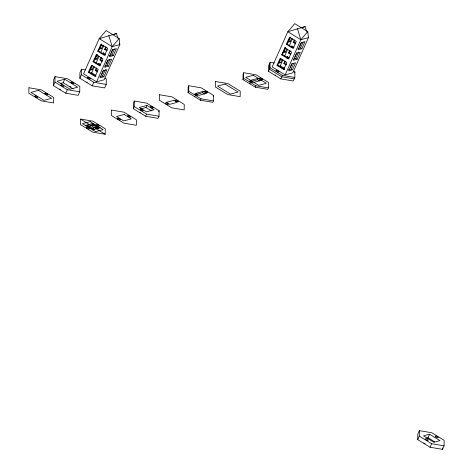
<?xml version="1.0" encoding="UTF-8"?>
<svg xmlns="http://www.w3.org/2000/svg" width="473" height="473" viewBox="0 0 473 473"><rect width="100%" height="100%" fill="white"/><g stroke="black" fill="none" stroke-linecap="round" stroke-linejoin="round"><path stroke-width="0.71" d="M53.39 85.637L53.473 80.15L55.039 76.632L67.479 78.731L79.831 86.323L79.748 91.809L78.181 95.333L65.747 93.228L53.39 85.637L54.957 82.119L55.039 76.632M105.053 78.151L106.289 78.908L106.206 84.401L104.639 87.919L92.2 85.82L79.848 78.228L79.931 72.736L81.498 69.218L85.643 69.915M80.487 119.066L80.41 124.559L92.761 132.15L105.195 134.249L105.278 128.757L92.927 121.171L80.487 119.066L105.195 134.249M79.848 78.228L81.415 74.704L81.498 69.218M133.309 108.66L133.392 103.167L134.332 101.056L146.766 103.155L159.123 110.747L159.04 116.24L158.1 118.351L145.66 116.246L133.309 108.66L134.249 106.543L134.332 101.056M188.065 92.631L188.148 87.144L188.774 85.737L201.208 87.836L213.565 95.428L213.483 100.915L212.856 102.322L200.416 100.223L188.065 92.631L188.692 91.224L188.774 85.737M242.962 79.618L243.045 74.131L243.672 72.724L256.106 74.823L268.463 82.414L268.38 87.907L267.753 89.314L255.314 87.209L242.962 79.618L243.589 78.211L243.672 72.724M293.674 71.222L294.91 71.985L294.827 77.471L293.26 80.989L280.82 78.89L268.469 71.299L268.552 65.806L270.118 62.288L274.263 62.992M269.492 63.695L269.409 69.188L281.76 76.78L294.2 78.879M268.469 71.299L270.036 67.781L270.118 62.288M417.724 439.659L417.801 434.167L419.368 430.649L431.808 432.748L444.159 440.339L444.076 445.832L442.509 449.35L430.075 447.251L417.724 439.659L419.291 436.136L419.368 430.649M442.509 449.35L442.533 447.978M60.367 83.467L63.134 82.716L64.7 79.198L77.702 87.186L70.093 89.243L57.091 81.255L64.7 79.198M65.747 93.228L67.314 89.71L79.748 91.809M117.937 38.372L116.459 33.542L99.218 38.644L83.544 73.841L96.551 81.835L104.161 79.771L119.829 44.58L119.161 38.567L106.153 30.579L99.218 38.644L112.219 46.638L119.829 44.58L119.409 43.197M88.362 72.322L91.496 65.28L98.272 69.442L95.138 76.484L88.362 72.322L89.125 72.115L95.901 76.277M93.063 61.762L96.196 54.72L102.972 58.883L99.838 65.924L93.063 61.762L93.825 61.555L99.986 65.339M97.763 51.202L100.897 44.166L107.673 48.329L104.539 55.365L97.763 51.202L98.526 50.995L105.302 55.158M89.125 72.115L91.975 65.717M93.825 61.555L96.959 54.519M98.526 50.995L101.66 43.959M92.241 65.581L90.816 68.78L92.117 69.578L93.542 66.38M97.231 54.377L95.522 58.22L96.823 59.019L98.242 55.82M101.648 44.462L100.223 47.661L101.524 48.459L102.948 45.26M90.343 73.155L91.691 72.789L94.352 66.811M96.125 62.826L99.088 56.186M100.566 52.864L103.818 45.562M97.574 71.92L95.209 70.465L96.35 67.905M97.775 64.706L98.343 63.429L99.105 63.222L98.538 64.499M102.274 61.36L99.909 59.911L101.051 57.351M106.975 50.8L104.616 49.352L105.751 46.792M95.209 70.465L95.972 70.264L96.829 68.343M99.909 59.911L100.672 59.704L101.529 57.783M103.238 53.946L103.806 52.663M104.616 49.352L105.373 49.145L106.23 47.223M92.2 85.82L93.772 82.296L106.206 84.401M96.551 81.835L112.219 46.638L119.161 38.567M101.713 74.462L103.705 69.98M106.413 63.902L108.122 60.065M111.114 53.343L112.822 49.505M99.986 76.656L102.523 75.97L105.373 69.572M104.687 66.096L107.223 65.41L109.789 59.651M109.387 55.536L111.924 54.85L114.49 49.091M103.824 76.768L106.957 69.732L103.155 70.761L100.022 77.797L103.824 76.768L102.523 75.97M108.524 66.208L111.658 59.172L107.856 60.201L104.722 67.237L108.524 66.208L107.223 65.41M113.224 55.654L116.358 48.613L112.556 49.641L109.423 56.683L113.224 55.654L111.924 54.85M140.44 109.027L145.974 107.531L146.914 105.42L154.062 109.813L146.459 111.876L139.304 107.477L146.914 105.42M145.66 116.246L146.6 114.135L159.04 116.24M158.65 111.805L159.123 110.747M196.455 94.387L202.681 92.702L203.307 91.295L206.559 93.293L198.95 95.357L195.698 93.358L203.307 91.295M200.416 100.223L201.043 98.816L213.483 100.915M213.146 96.368L213.565 95.428M251.352 81.38L257.578 79.695L258.205 78.287L250.595 80.345M255.314 87.209L255.94 85.802L268.38 87.907M276.983 65.392L280.117 58.356L286.892 62.519L283.759 69.555L276.983 65.392L277.746 65.185L284.515 69.348M281.683 54.833L284.817 47.797L285.58 47.59L282.446 54.626L281.683 54.833L288.459 58.995L291.593 51.959L284.817 47.797M286.384 44.273L289.517 37.237L296.293 41.399L293.159 48.435L286.384 44.273L287.146 44.072L293.301 47.856M277.746 65.185L280.879 58.149M287.146 44.072L290.28 37.03M280.861 58.652L279.437 61.851L280.737 62.649L282.162 59.45M285.562 48.092L284.137 51.291L285.438 52.089L286.863 48.89M290.262 37.533L288.837 40.731L290.138 41.529L291.563 38.331M278.958 66.226L280.312 65.859L282.972 59.882M284.45 56.565L287.702 49.257M289.18 45.94L292.432 38.632M286.195 64.99L283.83 63.542L284.971 60.982M286.396 57.783L286.963 56.5L289.328 57.954M290.895 54.436L288.53 52.982L289.671 50.422M291.096 47.223L291.664 45.94L294.029 47.395M295.595 43.877L293.23 42.422L294.372 39.862M283.83 63.542L284.592 63.335L285.444 61.413M286.869 58.214L287.726 56.293M288.53 52.982L289.293 52.775L290.144 50.853M291.569 47.655L292.143 46.378M293.23 42.422L293.993 42.215L294.845 40.294M284.025 69.259L284.439 68.319M280.82 78.89L282.387 75.373L294.827 77.471M285.166 74.905L300.84 39.708L307.775 31.638L294.774 23.65L287.832 31.721L272.164 66.918L285.166 74.905L292.775 72.848L308.449 37.651L307.775 31.638M290.333 67.533L292.042 63.695M295.034 56.979L297.026 52.497M299.734 46.419L301.443 42.576M288.607 69.726L291.143 69.04L293.703 63.281M293.307 59.172L295.844 58.481L298.694 52.083M298.008 48.613L300.544 47.927L303.11 42.168M292.444 69.838L295.578 62.803L291.77 63.831L288.636 70.873L292.444 69.838L291.143 69.04M297.145 59.285L300.278 52.243L296.47 53.272L293.337 60.313L297.145 59.285L295.844 58.481M301.845 48.725L304.979 41.683L301.171 42.712L298.037 49.754L301.845 48.725L300.544 47.927M294.49 72.919L294.91 71.985M426.646 438.104L428 437.738L429.567 434.22L439.973 440.611L433.883 442.261L423.477 435.87L429.567 434.22M430.075 447.251L431.642 443.727L444.076 445.832M112.332 34.848L116.459 33.542M306.551 31.443L305.079 26.618L287.832 31.721L300.84 39.708L308.449 37.651M301.638 27.7L305.079 26.618M99.218 38.644L100.175 38.39M99.389 49.038L101.524 48.459M94.683 59.598L96.823 59.019M89.982 70.158L92.117 69.578M288.004 42.109L290.138 41.529M282.594 52.864L285.438 52.089M278.603 63.228L280.737 62.649M282.576 68.414L284.651 67.852M85.465 125.493L93.075 123.429M87.416 126.687L95.02 124.63M253.847 82.343L261.457 80.28M90.662 128.686L98.272 126.628M92.613 129.886L100.223 127.828M293.993 42.215L295.767 43.303M289.293 52.775L291.066 53.863M282.446 54.626L288.601 58.41M284.592 63.335L286.366 64.423M280.312 65.859L284.598 68.49M270.036 67.781L282.387 75.373M257.578 79.695L259.742 81.025M243.589 78.211L255.94 85.802M202.681 92.702L204.844 94.038M188.692 91.224L201.043 98.816M105.373 49.145L107.146 50.233M103.049 52.87L105.408 54.324M100.672 59.704L102.446 60.792M105.993 62.974L107.176 63.695M98.343 63.429L100.708 64.884M95.972 70.264L97.745 71.352M91.691 72.789L95.978 75.42M145.974 107.531L151.336 110.83M134.249 106.543L146.6 114.135M81.415 74.704L93.772 82.296M63.134 82.716L73.037 88.806M54.957 82.119L67.314 89.71M428 437.738L434.728 441.877M419.291 436.136L431.642 443.727M297.47 28.676L300.84 39.708M108.849 35.605L112.219 46.638M140.327 112.521A1.632 0.538 24 0 1 139.961 112.326M151.147 110.108A1.632 0.538 24 0 1 150.757 109.978M195.083 96.498A1.632 0.538 24 0 1 194.716 96.297M205.53 92.797A1.632 0.538 24 0 1 205.921 92.968M275.481 75.166A1.632 0.538 24 0 1 275.12 74.965M250.365 83.656A1.632 0.538 24 0 1 249.981 83.484M249.614 83.283A1.632 0.538 24 0 1 249.306 83.071M259.346 80.357A1.632 0.538 24 0 1 259.109 80.138M60.408 89.503A1.632 0.538 24 0 1 59.734 89.09M70.844 86.961A1.632 0.538 24 0 1 70.453 86.79M70.087 86.589A1.632 0.538 24 0 1 69.779 86.376M87.257 82.267A1.632 0.538 24 0 1 86.866 82.095M425.126 443.698A1.632 0.538 24 0 1 424.736 443.526M424.062 443.112A1.632 0.538 24 0 1 423.826 442.899M28.924 87.759L28.841 93.252L41.192 100.844L53.632 102.943L53.709 97.456L41.358 89.864L28.924 87.759M111.622 110.103L111.539 115.589L123.896 123.181L136.33 125.286L136.413 119.793L124.062 112.202L111.622 110.103M159.466 94.742L159.383 100.235L171.74 107.826L184.174 109.925L184.257 104.438L171.906 96.847L159.466 94.742M215.44 81.48L215.357 86.967L227.714 94.559L240.148 96.663L240.231 91.171L227.88 83.579L215.44 81.48M38.579 90.325L30.97 92.389L43.971 100.377L51.581 98.319L38.579 90.325M253.327 75.29L245.718 77.347L258.725 85.341L266.329 83.278L253.327 75.29M225.095 84.046L217.485 86.104L230.493 94.097L238.102 92.034L225.095 84.046M90.148 121.632L82.538 123.69L95.54 131.683L103.149 129.626L90.148 121.632M173.999 100.306L166.39 102.369L169.641 104.362L177.251 102.304L173.999 100.306M124.204 114.466L116.595 116.524L123.749 120.922L131.358 118.859L124.204 114.466M87.688 125.174L86.547 125.487L93.051 129.478L94.192 129.17L87.688 125.174M92.637 123.837L91.496 124.145L98 128.142L99.141 127.834L92.637 123.837M86.748 128.012A1.632 0.538 24 0 0 89.273 128.733A1.632 0.538 24 0 0 87.44 127.308A1.632 0.538 24 0 0 86.748 128.012M96.794 125.292A1.632 0.538 24 0 0 99.318 126.019A1.632 0.538 24 0 0 97.485 124.588A1.632 0.538 24 0 0 96.794 125.292M117.883 119.042A1.632 0.538 24 0 0 120.408 119.77A1.632 0.538 24 0 0 118.575 118.345A1.632 0.538 24 0 0 117.883 119.042M127.929 116.328A1.632 0.538 24 0 0 130.453 117.056A1.632 0.538 24 0 0 128.615 115.625A1.632 0.538 24 0 0 127.929 116.328M150.633 107.282A1.632 0.538 24 0 0 153.157 108.004A1.632 0.538 24 0 0 151.325 106.579A1.632 0.538 24 0 0 150.633 107.282M140.593 109.996A1.632 0.538 24 0 0 143.118 110.723A1.632 0.538 24 0 0 141.279 109.293A1.632 0.538 24 0 0 140.593 109.996M165.727 103.688A1.632 0.538 24 0 0 168.252 104.415A1.632 0.538 24 0 0 166.419 102.984A1.632 0.538 24 0 0 165.727 103.688M175.773 100.968A1.632 0.538 24 0 0 178.297 101.695A1.632 0.538 24 0 0 176.464 100.264A1.632 0.538 24 0 0 175.773 100.968M195.036 94.677A1.632 0.538 24 0 0 197.56 95.404A1.632 0.538 24 0 0 195.721 93.973A1.632 0.538 24 0 0 195.036 94.677M205.075 91.957A1.632 0.538 24 0 0 207.6 92.684A1.632 0.538 24 0 0 205.767 91.254A1.632 0.538 24 0 0 205.075 91.957M276.38 71.234A1.632 0.538 24 0 0 278.904 71.955A1.632 0.538 24 0 0 277.066 70.53A1.632 0.538 24 0 0 276.38 71.234M249.933 81.663A1.632 0.538 24 0 0 252.458 82.391A1.632 0.538 24 0 0 250.619 80.96A1.632 0.538 24 0 0 249.933 81.663M259.973 78.944A1.632 0.538 24 0 0 262.497 79.671A1.632 0.538 24 0 0 260.664 78.246A1.632 0.538 24 0 0 259.973 78.944M35.179 96.705A1.632 0.538 24 0 0 37.704 97.432A1.632 0.538 24 0 0 35.871 96.001A1.632 0.538 24 0 0 35.179 96.705M45.225 93.985A1.632 0.538 24 0 0 47.749 94.712A1.632 0.538 24 0 0 45.916 93.282A1.632 0.538 24 0 0 45.225 93.985M71.346 82.852A1.632 0.538 24 0 0 73.871 83.579A1.632 0.538 24 0 0 72.038 82.148A1.632 0.538 24 0 0 71.346 82.852M61.301 85.572A1.632 0.538 24 0 0 63.825 86.299A1.632 0.538 24 0 0 61.993 84.868A1.632 0.538 24 0 0 61.301 85.572M87.759 78.157A1.632 0.538 24 0 0 90.284 78.885A1.632 0.538 24 0 0 88.451 77.454A1.632 0.538 24 0 0 87.759 78.157M425.629 439.588A1.632 0.538 24 0 0 428.154 440.316A1.632 0.538 24 0 0 426.321 438.891A1.632 0.538 24 0 0 425.629 439.588M435.674 436.875A1.632 0.538 24 0 0 438.199 437.596A1.632 0.538 24 0 0 436.366 436.171A1.632 0.538 24 0 0 435.674 436.875"/></g></svg>
